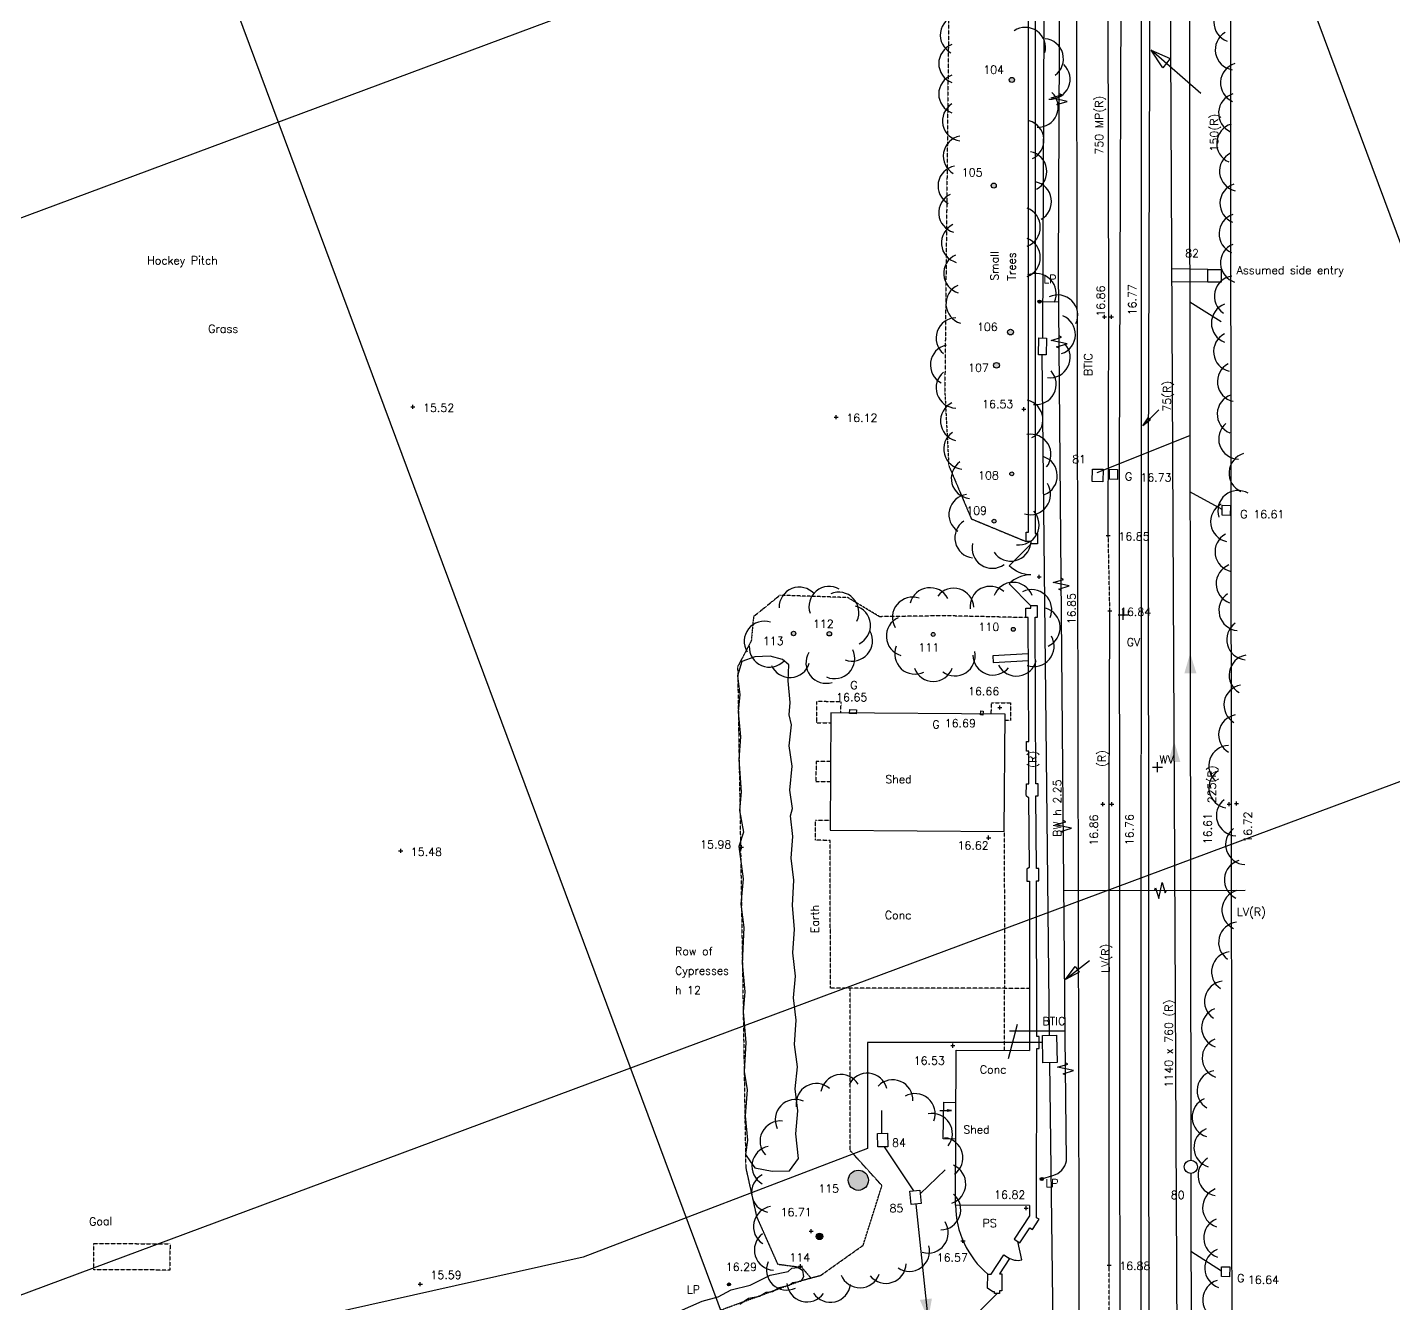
# Model space of a CAD drawing. Extents: x -4000 to 590500, y -6503 to 470250.
# Drawn here: x 416624 to 484283, y 334792 to 398004 of the extents above; entities that cross this region are included whole.
import ezdxf

# ---------------------------------------------------------------- set-up
doc = ezdxf.new("R2010")
doc.units = 0
doc.header["$LTSCALE"] = 0.0508
doc.linetypes.add('DASHED', pattern=[19.05, 12.7, -6.35])
for name, color, linetype in [('BT', 34, 'CONTINUOUS'), ('CATV', 4, 'CONTINUOUS'), ('DETAIL', 5, 'CONTINUOUS'), ('ELEC', 30, 'CONTINUOUS'), ('FOUL', 1, 'CONTINUOUS'), ('GAS', 3, 'CONTINUOUS'), ('GRID', 253, 'CONTINUOUS'), ('LEVEL', 1, 'CONTINUOUS'), ('MH_NUMBER', 7, 'CONTINUOUS'), ('ROAD', 4, 'CONTINUOUS'), ('SERVICE', 1, 'CONTINUOUS'), ('STORM', 5, 'CONTINUOUS'), ('TEXT', 7, 'CONTINUOUS'), ('TEXT_SERVICE', 1, 'CONTINUOUS'), ('TREE_NUMBER', 7, 'CONTINUOUS'), ('VEGETATION', 3, 'CONTINUOUS'), ('WATER', 6, 'CONTINUOUS')]:
    doc.layers.add(name, color=color, linetype=linetype)
doc.styles.add('ROMANS', font='Romans.shx')

msp = doc.modelspace()

# ---------------------------------------------------------------- hatches: boundary and pattern name
at = {"layer": 'SERVICE', "linetype": 'Continuous'}
h = msp.add_hatch(color=256, dxfattribs=at)
edge = h.paths.add_edge_path()
edge.add_arc((466746, 384418), 80, 0, 360)
h = msp.add_hatch(color=256, dxfattribs=at)
edge = h.paths.add_edge_path()
edge.add_arc((466856, 340967), 80, 0, 360)
h = msp.add_hatch(color=256, dxfattribs=at)
edge = h.paths.add_edge_path()
edge.add_arc((451367, 335744), 75, 0, 360)
at = {"layer": 'VEGETATION', "linetype": 'Continuous'}
h = msp.add_hatch(color=256, dxfattribs=at)
edge = h.paths.add_edge_path()
edge.add_arc((465376, 395399), 127, 0, 360)
edge = h.paths.add_edge_path()
edge.add_arc((464480, 390166), 127, 0, 360)
h = msp.add_hatch(color=256, dxfattribs=at)
edge = h.paths.add_edge_path()
edge.add_arc((465307, 382911), 143, 0, 360)
edge = h.paths.add_edge_path()
edge.add_arc((464615, 381264), 143, 0, 360)
h = msp.add_hatch(color=256, dxfattribs=at)
edge = h.paths.add_edge_path()
edge.add_arc((465371, 375888), 95.5, 0, 360)
edge = h.paths.add_edge_path()
edge.add_arc((464497, 373545), 95.5, 0, 360)
h = msp.add_hatch(color=256, dxfattribs=at)
edge = h.paths.add_edge_path()
edge.add_arc((454568, 367986), 111, 0, 360)
edge = h.paths.add_edge_path()
edge.add_arc((456338, 367970), 111, 0, 360)
edge = h.paths.add_edge_path()
edge.add_arc((461482, 367937), 95.5, 0, 360)
edge = h.paths.add_edge_path()
edge.add_arc((465446, 368190), 95.5, 0, 360)
h = msp.add_hatch(color=256, dxfattribs=at)
edge = h.paths.add_edge_path()
edge.add_arc((457773, 340903), 500, 0, 360)
h = msp.add_hatch(color=256, dxfattribs=at)
edge = h.paths.add_edge_path()
edge.add_arc((455853, 338126), 160, 0, 360)

# ---------------------------------------------------------------- linework, layer by layer
at = {"layer": 'BT', "linetype": 'Continuous', "flags": 128}
for points in [[(466903, 382614), (467111, 430061)], [(467237, 348083), (466882, 381784)], [(466894, 347728), (458232, 347728), (458232, 342481), (444143, 337098), (381701, 323114), (361768, 322692)], [(467709, 311422), (467262, 346723)]]:
    msp.add_lwpolyline(points, dxfattribs=at)
at = {"layer": 'CATV', "linetype": 'Continuous', "flags": 128}
msp.add_lwpolyline([(468559, 124264), (468918, 195627), (468719, 329460), (468521, 430102)], dxfattribs=at)
at = {"layer": 'DETAIL', "linetype": 'Continuous'}
for p, q in [((466071, 368769), (466072, 369239)), ((466191, 368769), (466071, 368769)), ((466072, 369239), (466312, 369239)), ((466224, 362631), (466191, 368769)), ((466312, 369239), (466312, 369359)), ((466643, 369359), (466312, 369359)), ((466103, 362161), (466104, 362631)), ((466223, 362161), (466103, 362161)), ((466104, 362631), (466224, 362631))]:
    msp.add_line(p, q, dxfattribs=at)
at = {"layer": 'DETAIL', "linetype": 'DASHED'}
for p, q in [((465013, 350422), (466252, 350424)), ((465018, 347337), (465013, 350422))]:
    msp.add_line(p, q, dxfattribs=at)
at = {"layer": 'DETAIL', "linetype": 'DASHED', "flags": 128}
for points in [[(65866, 460086), (68553, 459272), (83065, 457916), (95873, 456353), (123882, 454848), (155780, 452559), (169774, 450605), (191126, 446008), (217934, 441857), (225036, 441034), (248381, 437762), (279772, 432544), (316753, 425730), (327482, 425463), (344108, 425964), (345820, 426693), (350542, 425562), (359513, 424749), (380463, 425641), (381123, 425863), (389836, 427092), (392669, 426365), (409852, 425639), (414921, 426641), (428254, 426195), (459948, 427641), (461467, 426554), (462131, 423797), (462080, 419406), (462284, 402178), (462056, 379981), (462251, 376297), (463367, 373664), (466087, 372538)], [(466071, 368769), (462070, 368861), (458825, 368815), (457248, 369761), (453891, 369874), (452584, 368815), (452472, 367622), (451796, 366339), (452198, 341523), (452738, 339091), (453775, 336750), (454969, 336592), (455422, 336065)], [(456913, 364052), (456917, 364602), (455702, 364610), (455694, 363565), (456414, 363561)], [(464359, 364001), (464362, 364557), (465305, 364543), (465305, 363669), (465035, 363671)], [(456401, 361646), (455681, 361651), (455674, 360651), (456394, 360646)], [(464998, 358178), (465013, 350422), (456393, 350414), (456379, 357737), (455655, 357742), (455661, 358737), (456381, 358732)], [(386012, 311047), (391376, 312116), (395156, 302004), (395819, 301310), (401567, 298200), (410530, 298335), (411588, 301197), (411364, 303700), (410223, 305451), (408424, 307729), (402177, 314662), (421483, 322718), (426708, 325013), (438807, 330033), (454939, 335936), (455920, 336199), (458015, 337686), (458945, 340638), (457376, 342366), (457369, 350415)]]:
    msp.add_lwpolyline(points, dxfattribs=at)
at = {"layer": 'DETAIL', "linetype": 'Continuous', "flags": 128}
for points in [[(466647, 372940), (466646, 372417), (466327, 372418), (466327, 372538), (466087, 372538), (466087, 373008), (466207, 373008), (466197, 391186), (466211, 429433), (465841, 429433), (465841, 430143), (466532, 430143), (466532, 372940)], [(465038, 363996), (456418, 364056), (456378, 358237), (464998, 358178)], [(464770, 335290), (464520, 335290), (464520, 335375), (464428, 335375), (464169, 335567), (464190, 336258), (464350, 336254), (464980, 337211), (465265, 337024), (464772, 336274), (464882, 336274), (464880, 335424), (464770, 335424)]]:
    msp.add_lwpolyline(points, close=True, dxfattribs=at)
for points in [[(466319, 370888, -0.198912), (465240, 371342), (466327, 372418)], [(466319, 370888, 0.198912), (465236, 370446), (466312, 369359)], [(465165, 337090, 0.198912), (465864, 336956), (465676, 337867)], [(464641, 333585, -0.198912), (463437, 334087), (464645, 335290)]]:
    msp.add_lwpolyline(points, format="xyb", dxfattribs=at)
for points in [[(466246, 339647), (466245, 339136), (465491, 337988), (465776, 337801), (466269, 338551), (466396, 338468), (466721, 338971), (466601, 339043), (466613, 347431), (466733, 347431), (466732, 348031), (466612, 348031), (466597, 355739), (466717, 355739), (466711, 356339), (466591, 356339), (466558, 359944), (466678, 359944), (466676, 360544), (466556, 360544), (466523, 368785), (466643, 368785), (466643, 369359)], [(466185, 366974), (464434, 366883), (464451, 366553), (466202, 366644)], [(466084, 359952), (466103, 360541), (466223, 360541), (466223, 362161)], [(466084, 359952), (466204, 359862), (466239, 356401), (466120, 356311), (466122, 355711), (466242, 355711), (466258, 347332)], [(466246, 339647), (462588, 339666), (462621, 347347), (466258, 347332)], [(462602, 342945), (461977, 342948), (462004, 344765), (462610, 344762)]]:
    msp.add_lwpolyline(points, dxfattribs=at)
at = {"layer": 'DETAIL', "flags": 128}
msp.add_lwpolyline([(462392, 344360), (462172, 344390), (462172, 344330)], close=True, dxfattribs=at)
for points in [[(462179, 344389), (462230, 344338)], [(462196, 344387), (462243, 344340)], [(462212, 344385), (462255, 344342)], [(461815, 344360), (462392, 344360)], [(462172, 344382), (462218, 344337)], [(462172, 344368), (462206, 344335)], [(462172, 344354), (462193, 344333)], [(462172, 344340), (462181, 344331)], [(462228, 344383), (462268, 344343)], [(462245, 344380), (462280, 344345)], [(462261, 344378), (462293, 344347)], [(462278, 344376), (462305, 344348)], [(462294, 344374), (462318, 344350)], [(462310, 344372), (462330, 344352)], [(462327, 344369), (462342, 344354)], [(462343, 344367), (462355, 344355)], [(462359, 344365), (462367, 344357)]]:
    msp.add_lwpolyline(points, dxfattribs=at)
at = {"layer": 'DETAIL', "linetype": 'DASHED', "flags": 128}
msp.add_lwpolyline([(423690, 337757), (423684, 336457), (419914, 336473), (419920, 337773)], close=True, dxfattribs=at)
at = {"layer": 'DETAIL', "linetype": 'Continuous'}
msp.add_arc((467015, 339666), 4426, 180.00508, 230.3465, dxfattribs=at)
at = {"layer": 'ELEC'}
for p, q in [((467323, 394505), (467846, 394656)), ((468120, 394331), (467323, 394505)), ((467846, 394656), (467727, 394718)), ((467597, 394180), (468120, 394331)), ((467716, 394118), (467597, 394180)), ((467315, 382500), (467835, 382658)), ((468114, 382336), (467315, 382500)), ((467593, 382179), (468114, 382336)), ((467835, 382658), (467716, 382718)), ((467713, 382118), (467593, 382179)), ((467420, 370501), (467941, 370658)), ((468220, 370337), (467420, 370501)), ((467699, 370179), (468220, 370337)), ((467819, 370119), (467699, 370179)), ((467941, 370658), (467821, 370719)), ((467526, 358501), (468047, 358659)), ((468047, 358659), (467927, 358719)), ((468325, 358337), (467526, 358501)), ((467805, 358180), (468325, 358337)), ((467924, 358119), (467805, 358180)), ((472436, 355263), (472497, 355383)), ((472497, 355383), (472650, 354860)), ((472650, 354860), (472821, 355658)), ((472821, 355658), (472974, 355136)), ((472974, 355136), (473036, 355255)), ((467635, 346501), (468156, 346659)), ((468435, 346339), (467635, 346501)), ((468156, 346659), (468036, 346720)), ((467914, 346180), (468435, 346339)), ((468034, 346120), (467914, 346180))]:
    msp.add_line(p, q, dxfattribs=at)
at = {"layer": 'ELEC', "linetype": 'Continuous', "flags": 128}
msp.add_lwpolyline([(466856, 340967), (467411, 341136, 0.274815), (468080, 341872), (468013, 348027), (467679, 385979), (467880, 430118)], format="xyb", dxfattribs=at)
for points in [[(466746, 384418), (467672, 384414)], [(467950, 355263), (476922, 355264)], [(469222, 351767), (468030, 350851), (468519, 351493), (468702, 351218), (468030, 350851)], [(468011, 348289), (465266, 348287)]]:
    msp.add_lwpolyline(points, dxfattribs=at)
at = {"layer": 'FOUL', "linetype": 'Continuous', "flags": 128}
for points in [[(473899, 265867), (473081, 430593)], [(475088, 386002), (473302, 386051)], [(475088, 385380), (473305, 385392)]]:
    msp.add_lwpolyline(points, dxfattribs=at)
at = {"layer": 'FOUL', "flags": 128}
msp.add_lwpolyline([(473418, 362627, 0, 600, 0), (473416, 361627, 600, 600, 0)], format="xyseb", dxfattribs=at)
at = {"layer": 'GAS', "linetype": 'Continuous', "flags": 128}
for points in [[(470374, 3698), (470423, 41248), (470869, 102867), (470862, 181192), (470793, 252307), (470713, 376409), (470903, 431458)], [(471799, 3621), (471848, 41171), (472294, 102790), (472287, 181115), (472218, 252230), (472138, 376332), (472328, 431381)], [(474735, 394722), (472273, 396877), (473212, 396454), (472856, 396004), (472273, 396877)]]:
    msp.add_lwpolyline(points, dxfattribs=at)
at = {"layer": 'GRID', "linetype": 'Continuous', "flags": 128}
for points in [[(535000, 108756), (402351, 465000)], [(535000, 252043), (455705, 465000)], [(0, 233568), (535000, 432777)], [(0, 180214), (535000, 379423)]]:
    msp.add_lwpolyline(points, dxfattribs=at)
at = {"layer": 'LEVEL', "flags": 128}
for points in [[(469863, 383672), (470063, 383672)], [(469963, 383572), (469963, 383772)], [(469963, 383632), (469963, 383712)], [(470214, 383669), (470414, 383669)], [(470314, 383569), (470314, 383769)], [(470314, 383569), (470314, 383769)], [(435618, 379204), (435818, 379204)], [(435718, 379104), (435718, 379304)], [(465864, 379097), (466064, 379097)], [(465964, 378997), (465964, 379197)], [(456573, 378702), (456773, 378702)], [(456673, 378602), (456673, 378802)], [(470051, 372834), (470251, 372834)], [(470151, 372734), (470151, 372934)], [(466635, 370794), (466835, 370794)], [(466735, 370694), (466735, 370894)], [(470129, 369099), (470329, 369099)], [(470229, 368999), (470229, 369199)], [(464687, 364311), (464887, 364311)], [(464787, 364211), (464787, 364411)], [(469774, 359530), (469974, 359530)], [(469874, 359430), (469874, 359630)], [(470233, 359530), (470433, 359530)], [(470333, 359430), (470333, 359630)], [(476034, 359537), (476234, 359537)], [(476134, 359437), (476134, 359637)], [(476398, 359558), (476598, 359558)], [(476498, 359458), (476498, 359658)], [(464227, 357771), (464227, 357971)], [(435112, 357112), (435112, 357312)], [(451884, 357407), (452084, 357407)], [(451984, 357307), (451984, 357507)], [(464127, 357871), (464327, 357871)], [(435012, 357212), (435212, 357212)], [(462355, 347571), (462555, 347571)], [(462455, 347471), (462455, 347671)], [(465981, 339518), (466181, 339518)], [(466081, 339418), (466081, 339618)], [(455335, 338384), (455535, 338384)], [(455435, 338284), (455435, 338484)], [(462856, 337901), (463056, 337901)], [(462956, 337801), (462956, 338001)], [(454803, 336643), (455003, 336643)], [(454903, 336543), (454903, 336743)], [(470092, 336707), (470292, 336707)], [(470192, 336607), (470192, 336807)], [(435984, 335757), (436184, 335757)], [(436084, 335657), (436084, 335857)]]:
    msp.add_lwpolyline(points, dxfattribs=at)
at = {"layer": 'ROAD', "linetype": 'DASHED'}
for p, q in [((470229, 369099), (470151, 372834)), ((470206, 329940), (470192, 336707))]:
    msp.add_line(p, q, dxfattribs=at)
at = {"layer": 'ROAD', "linetype": 'Continuous'}
for p, q in [((470199, 359541), (470229, 369099)), ((470192, 336707), (470199, 359541))]:
    msp.add_line(p, q, dxfattribs=at)
at = {"layer": 'ROAD', "linetype": 'Continuous', "flags": 128}
for points in [[(476184, 5924), (476224, 21126), (476286, 41604), (476307, 63218), (476364, 86648), (476412, 107490), (476431, 128015), (476420, 149314), (476461, 175827), (476417, 198479), (476389, 221766), (476369, 245909), (476342, 268658), (476309, 288464), (476304, 313391), (476248, 359548), (476207, 406934), (476184, 431532)], [(470151, 372834), (470174, 383731), (470125, 406709), (470132, 429985)]]:
    msp.add_lwpolyline(points, dxfattribs=at)
at = {"layer": 'SERVICE'}
for p, q in [((470635, 368908), (471135, 368908)), ((470885, 368658), (470885, 369158)), ((472337, 361359), (472837, 361359)), ((472587, 361109), (472587, 361609))]:
    msp.add_line(p, q, dxfattribs=at)
at = {"layer": 'SERVICE', "linetype": 'Continuous', "flags": 128}
for points in [[(475740, 385380), (475088, 385380), (475088, 386002), (475740, 386002)], [(467088, 382609), (467067, 381779), (466697, 381789), (466718, 382619)], [(469359, 375509), (469375, 376129), (469895, 376116), (469879, 375496)], [(470606, 375616), (470206, 375624), (470215, 376114), (470615, 376106)], [(476186, 373835), (475786, 373843), (475796, 374333), (476195, 374325)], [(457333, 364020), (457347, 364219), (457676, 364197), (457662, 363997)], [(463828, 363950), (463843, 364150), (463952, 364142), (463938, 363943)], [(466888, 348076), (467587, 348089), (467612, 346729), (466912, 346717)], [(458719, 343224), (459219, 343238), (459237, 342568), (458737, 342555)], [(460881, 339750), (460384, 339702), (460319, 340369), (460817, 340417)], [(476153, 336126), (475753, 336133), (475763, 336623), (476162, 336615)]]:
    msp.add_lwpolyline(points, close=True, dxfattribs=at)
at = {"layer": 'SERVICE', "linetype": 'Continuous'}
for centre, radius in [((466746, 384418), 80), ((474239, 341568), 325), ((466856, 340967), 80), ((451367, 335744), 75)]:
    msp.add_circle(centre, radius, dxfattribs=at)
at = {"layer": 'STORM', "linetype": 'Continuous', "flags": 128}
for points in [[(474123, 430619), (474239, 341893)], [(475748, 383422), (474183, 384386)], [(469598, 375951), (474192, 377789)], [(475792, 374132), (474195, 374993)], [(458941, 343230), (458941, 344351)], [(460514, 340387), (459067, 342563)], [(460835, 340233), (462077, 341414)], [(474240, 341243), (474556, 156378)], [(461555, 330953), (460639, 339726)], [(475759, 336407), (474246, 337373)]]:
    msp.add_lwpolyline(points, dxfattribs=at)
at = {"layer": 'STORM', "flags": 128}
for points in [[(474206, 367006, 0, 600, 0), (474216, 366006, 600, 600, 0)], [(461235, 334021, 0, 600, 0), (461120, 335014, 600, 600, 0)]]:
    msp.add_lwpolyline(points, format="xyseb", dxfattribs=at)
at = {"layer": 'TEXT', "linetype": 'Continuous'}
msp.add_line((465636, 348624), (465193, 346914), dxfattribs=at)
at = {"layer": 'VEGETATION', "linetype": 'Continuous', "flags": 128}
for points in [[(454340, 366434), (454013, 366703), (453408, 366854), (452644, 366820), (452005, 366594), (451795, 365888), (451913, 364965), (451820, 364109), (451946, 362858), (451853, 361750), (451971, 360147), (451895, 359215), (452080, 358149), (451862, 357435), (452072, 355832), (451962, 354581), (452105, 353423), (452029, 351677), (452147, 350233), (452079, 349251), (452197, 347732), (452113, 346296), (452265, 345384), (452164, 344099), (452290, 342890), (452189, 342182), (452433, 341812), (452643, 341518), (453508, 341351), (454365, 341367), (454810, 341980), (454684, 343198), (454785, 344339), (454642, 345426), (454759, 346517), (454608, 347631), (454692, 348831), (454566, 349940), (454667, 351014), (454524, 352164), (454617, 353339), (454507, 354506), (454583, 355773), (454440, 356856), (454524, 357931), (454415, 358955), (454508, 359316), (454390, 360222), (454491, 361414), (454356, 362422), (454457, 363454), (454357, 363949), (454399, 364570), (454307, 365637), (454340, 366434)], [(448912, 334416), (450041, 334921), (450830, 335136), (451482, 335475), (452418, 335714), (453409, 336200), (454300, 336393), (454484, 336549)], [(454484, 336549), (454787, 336576), (455016, 336457), (455053, 336127), (454933, 335888), (454529, 335824), (454355, 335686), (453850, 335576), (453520, 335374), (453207, 335347), (452886, 335145), (452335, 335053), (451904, 334750)]]:
    msp.add_lwpolyline(points, dxfattribs=at)
at = {"layer": 'VEGETATION', "linetype": 'Continuous'}
for centre, radius in [((465376, 395399), 127), ((464480, 390166), 127), ((465307, 382911), 143), ((464615, 381264), 143), ((465371, 375888), 95.5), ((464497, 373545), 95.5), ((454568, 367986), 111), ((456338, 367970), 111), ((465446, 368190), 95.5), ((461482, 367937), 95.5), ((457773, 340903), 500), ((455853, 338126), 160)]:
    msp.add_circle(centre, radius, dxfattribs=at)
for centre, start, end in [((476381, 398260), 110.38944, 249.66117), ((462831, 397619), 102.63771, 241.90944), ((466043, 397003), 344.70415, 123.97588), ((466931, 396442), 305.62811, 84.89984), ((476448, 396892), 121.15483, 260.42656), ((462756, 396210), 110.36413, 249.63587), ((467262, 395438), 267.26645, 46.53818), ((476705, 395247), 106.8297, 246.10143), ((462756, 394704), 110.36413, 249.63587), ((466672, 394054), 267.26645, 46.53818), ((476613, 393749), 106.8297, 246.10143), ((462941, 393368), 122.93157, 262.2033), ((465964, 392404), 295.33689, 74.60862), ((476520, 392250), 106.8297, 246.10143), ((462980, 391629), 100.432, 239.70373), ((466108, 390859), 299.28434, 78.55607), ((476658, 390884), 117.49344, 256.76517), ((462720, 390146), 100.432, 239.70373), ((462754, 388827), 115.44682, 254.71855), ((466341, 389372), 299.28434, 78.55607), ((476680, 389282), 108.54472, 247.81645), ((465786, 388108), 290.36413, 69.63587), ((476633, 387781), 108.54472, 247.81645), ((462888, 387328), 115.44682, 254.71855), ((465786, 386603), 290.36413, 69.63587), ((476706, 386338), 113.3016, 252.57333), ((463003, 385816), 114.50128, 253.77301), ((466576, 384813), 335.38148, 114.65321), ((476400, 384686), 97.44915, 236.72088), ((463112, 384315), 114.50128, 253.77301), ((467640, 383749), 335.38148, 114.65321), ((467522, 382791), 288.62737, 67.8991), ((476257, 383353), 110.36413, 249.63587), ((462623, 382619), 91.32782, 230.59955), ((467265, 381649), 263.13392, 42.40565), ((476366, 381944), 117.60541, 256.87714), ((462342, 381287), 102.99537, 242.2671), ((462624, 380150), 129.26084, 268.53257), ((466572, 380319), 262.63134, 41.90307), ((476555, 380455), 117.60541, 256.87714), ((476546, 378848), 108.37293, 247.64466), ((462841, 378504), 115.56167, 254.8334), ((465913, 378572), 297.19911, 76.47084), ((476617, 377617), 129.60559, 268.87732), ((463001, 377120), 124.81655, 264.08828), ((466313, 376852), 321.64324, 100.91497), ((477130, 375931), 106.54781, 245.81954), ((463377, 375662), 124.81655, 264.08828), ((466626, 375791), 291.66688, 70.93861), ((463259, 373876), 97.11592, 236.38765), ((466293, 374867), 253.47758, 32.74931), ((476576, 374063), 59.63648, 198.90821), ((476216, 373516), 118.79615, 258.06788), ((463552, 372719), 123.54437, 262.8161), ((465723, 373366), 263.1339, 42.40563), ((476437, 372031), 118.79615, 258.06788), ((464406, 372211), 166.69008, 305.96181), ((465323, 372569), 213.852, 353.12373), ((476492, 370445), 111.40638, 250.67811), ((454850, 369277), 41.72378, 180.99551), ((456328, 369317), 59.95914, 199.23087), ((461320, 369253), 27.39927, 166.671), ((462498, 369226), 3.10824, 142.37997), ((464303, 369318), 47.54774, 186.81947), ((465440, 369516), 20.62226, 159.89399), ((466351, 369159), 337.31651, 116.58824), ((456802, 369030), 334.10733, 113.37906), ((460461, 368784), 70.70502, 209.97675), ((476629, 369125), 125.41065, 264.68238), ((457378, 368376), 296.07781, 75.34954), ((460159, 367853), 114.01076, 253.28249), ((466769, 368274), 294.01076, 73.28249), ((453124, 367594), 72.47345, 211.74518), ((457475, 367614), 248.85184, 28.12357), ((477018, 367676), 125.41065, 264.68238), ((466467, 367344), 250.70502, 29.97675), ((453374, 367317), 177.35026, 316.62199), ((456180, 366517), 148.25482, 287.52655), ((456597, 366746), 246.4291, 25.70083), ((460577, 366968), 157.31651, 296.58824), ((462561, 366884), 232.62453, 11.89626), ((464446, 366926), 180.78322, 320.05495), ((477135, 365921), 100.38617, 239.6579), ((454387, 366805), 203.79585, 343.06758), ((461488, 366611), 200.62226, 339.89399), ((465608, 366874), 207.39927, 346.671), ((476875, 364443), 100.38617, 239.6579), ((476615, 362964), 100.38617, 239.6579), ((476122, 361434), 91.12268, 230.39441), ((476132, 360335), 121.47007, 260.7418), ((476503, 358964), 128.19313, 267.46486), ((476963, 357535), 128.19313, 267.46486), ((476895, 355782), 105.87684, 245.14857), ((476777, 354285), 105.87684, 245.14857), ((476614, 352689), 96.90765, 236.17938), ((476264, 351229), 96.90765, 236.17938), ((475915, 349769), 96.90765, 236.17938), ((475773, 348457), 111.35252, 250.62425), ((475799, 346956), 111.35252, 250.62425), ((456913, 345143), 31.82683, 171.09856), ((458213, 345206), 14.5209, 153.79263), ((459474, 344881), 357.21496, 136.48669), ((475547, 345343), 99.89803, 239.16976), ((455691, 344695), 49.13277, 188.4045), ((460580, 344195), 339.90903, 119.18076), ((454657, 343904), 66.4387, 205.71043), ((475305, 344027), 113.70603, 252.97776), ((453906, 342841), 83.74464, 223.01637), ((461432, 343211), 322.60309, 101.87482), ((475393, 342528), 113.70603, 252.97776), ((453504, 341603), 101.05057, 240.3223), ((461953, 342018), 305.29716, 84.56889), ((475594, 341142), 121.93108, 261.20281), ((453489, 340301), 118.35651, 257.62824), ((462095, 340724), 287.99122, 67.26296), ((475822, 339549), 112.34026, 251.61199), ((461846, 339446), 270.68529, 49.95702), ((453578, 338610), 98.35672, 237.62845), ((475874, 338049), 112.34026, 251.61199), ((461229, 338300), 253.37935, 32.65109), ((453627, 337452), 127.19994, 266.47167), ((460298, 337390), 236.07342, 15.34515), ((475926, 336548), 112.34026, 251.61199), ((454228, 336462), 156.04317, 295.3149), ((459139, 336798), 218.76749, 358.03922), ((455233, 335884), 184.88639, 324.15812), ((456391, 335863), 213.72961, 353.00135), ((457856, 336578), 201.46155, 340.73328), ((475825, 334978), 106.12516, 245.39689)]:
    msp.add_arc(centre, 1000, start, end, dxfattribs=at)
at = {"layer": 'WATER', "linetype": 'Continuous', "flags": 128}
for points in [[(471779, 431464), (471723, 14766), (474687, 14765)], [(472660, 379053), (471859, 378270), (472120, 378670), (472233, 378548), (471859, 378270)]]:
    msp.add_lwpolyline(points, dxfattribs=at)

# ---------------------------------------------------------------- texts
at = {"layer": 'BT', "linetype": 'Continuous', "style": 'ROMANS'}
msp.add_text('(R)', height=400, rotation=90, dxfattribs=at).set_placement((466602, 361330))
at = {"layer": 'CATV', "linetype": 'Continuous', "style": 'ROMANS'}
msp.add_text('(R)', height=400, rotation=90, dxfattribs=at).set_placement((470028, 361374))
at = {"layer": 'ELEC', "linetype": 'Continuous', "style": 'ROMANS'}
msp.add_text('LV(R)', height=400, dxfattribs=at).set_placement((476520, 353992))
msp.add_text('LV(R)', height=400, rotation=90, dxfattribs=at).set_placement((470212, 351177))
at = {"layer": 'FOUL', "linetype": 'Continuous', "style": 'ROMANS'}
msp.add_text('Assumed side entry', height=400, dxfattribs=at).set_placement((476507, 385783))
msp.add_text('1140 x 760 (R)', height=400, rotation=90, dxfattribs=at).set_placement((473345, 345497))
at = {"layer": 'GAS', "linetype": 'Continuous', "style": 'ROMANS'}
for s, p in [('750 MP(R)', (469896, 391701)), ('150(R)', (475595, 391855))]:
    msp.add_text(s, height=400, rotation=90, dxfattribs=at).set_placement(p)
at = {"layer": 'LEVEL', "style": 'ROMANS'}
for s, p in [('16.86', (469976, 383671)), ('16.77', (471542, 383740)), ('16.85', (468535, 368441)), ('16.86', (469633, 357474)), ('16.76', (471400, 357497)), ('16.61', (475274, 357546)), ('16.72', (477260, 357624))]:
    msp.add_text(s, height=400, rotation=90, dxfattribs=at).set_placement(p)
for s, p in [('15.52', (436221, 378961)), ('16.53', (463907, 379145)), ('16.12', (457176, 378459)), ('16.73', (471740, 375514)), ('16.61', (477330, 373687)), ('16.85', (470655, 372590)), ('16.84', (470732, 368855)), ('16.65', (456676, 364621)), ('16.66', (463207, 364923)), ('16.69', (462052, 363339)), ('15.48', (435615, 356969)), ('15.98', (449942, 357334)), ('16.62', (462686, 357284)), ('16.53', (460515, 346627)), ('16.82', (464501, 339989)), ('16.71', (453924, 339125)), ('16.57', (461657, 336875)), ('15.59', (436587, 336012)), ('16.29', (451213, 336411)), ('16.88', (470695, 336463)), ('16.64', (477064, 335774))]:
    msp.add_text(s, height=400, dxfattribs=at).set_placement(p)
at = {"layer": 'MH_NUMBER', "linetype": 'Continuous', "style": 'ROMANS'}
for s, p in [('82', (473957, 386613)), ('81', (468367, 376415)), ('84', (459443, 342565)), ('80', (473245, 339974)), ('85', (459319, 339319))]:
    msp.add_text(s, height=400, dxfattribs=at).set_placement(p)
at = {"layer": 'STORM', "linetype": 'Continuous', "style": 'ROMANS'}
msp.add_text('225(R)', height=400, rotation=90, dxfattribs=at).set_placement((475474, 359574))
at = {"layer": 'TEXT', "style": 'ROMANS'}
for s, p in [('Hockey Pitch', (422559, 386263)), ('Shed', (459111, 360565)), ('Conc', (459085, 353840)), ('Conc', (463788, 346189)), ('Shed', (462973, 343213))]:
    msp.add_text(s, height=400, dxfattribs=at).set_placement(p)
at = {"layer": 'TEXT', "linetype": 'Continuous', "style": 'ROMANS'}
for s, p in [('Small', (464714, 385456)), ('Trees', (465565, 385456)), ('BW h 2.25', (467825, 357908)), ('Earth', (455814, 353136))]:
    msp.add_text(s, height=400, rotation=90, dxfattribs=at).set_placement(p)
for s, p in [('Grass', (425578, 382875)), ('Row of', (448697, 352052)), ('Cypresses', (448697, 351085)), ('h 12', (448697, 350118)), ('PS', (463926, 338584))]:
    msp.add_text(s, height=400, dxfattribs=at).set_placement(p)
at = {"layer": 'TEXT', "style": 'ROMANS'}
msp.add_text('Goal', height=400, rotation=1.38957, dxfattribs=at).set_placement((419687, 338659))
at = {"layer": 'TEXT_SERVICE', "linetype": 'Continuous', "style": 'ROMANS'}
for s, p in [('LP', (466936, 385338)), ('G', (470976, 375557)), ('G', (476682, 373692)), ('GV', (471060, 367355)), ('G', (457375, 365224)), ('G', (461442, 363281)), ('WV', (472684, 361548)), ('BTIC', (466888, 348588)), ('LP', (467034, 340558)), ('LP', (449281, 335292)), ('G', (476530, 335855))]:
    msp.add_text(s, height=400, dxfattribs=at).set_placement(p)
msp.add_text('BTIC', height=400, rotation=90, dxfattribs=at).set_placement((469352, 380733))
at = {"layer": 'TREE_NUMBER', "style": 'ROMANS'}
for s, p in [('104', (463959, 395706)), ('105', (462896, 390615)), ('106', (463647, 382968)), ('107', (463210, 380946)), ('108', (463701, 375614)), ('109', (463119, 373868)), ('112', (455527, 368261)), ('110', (463724, 368108)), ('113', (453048, 367412)), ('111', (460750, 367095)), ('115', (455790, 340292)), ('114', (454358, 336883))]:
    msp.add_text(s, height=400, dxfattribs=at).set_placement(p)
at = {"layer": 'WATER', "linetype": 'Continuous', "style": 'ROMANS'}
msp.add_text('75(R)', height=400, rotation=89.23524, dxfattribs=at).set_placement((473248, 378967))

doc.saveas('drawing.dxf')
